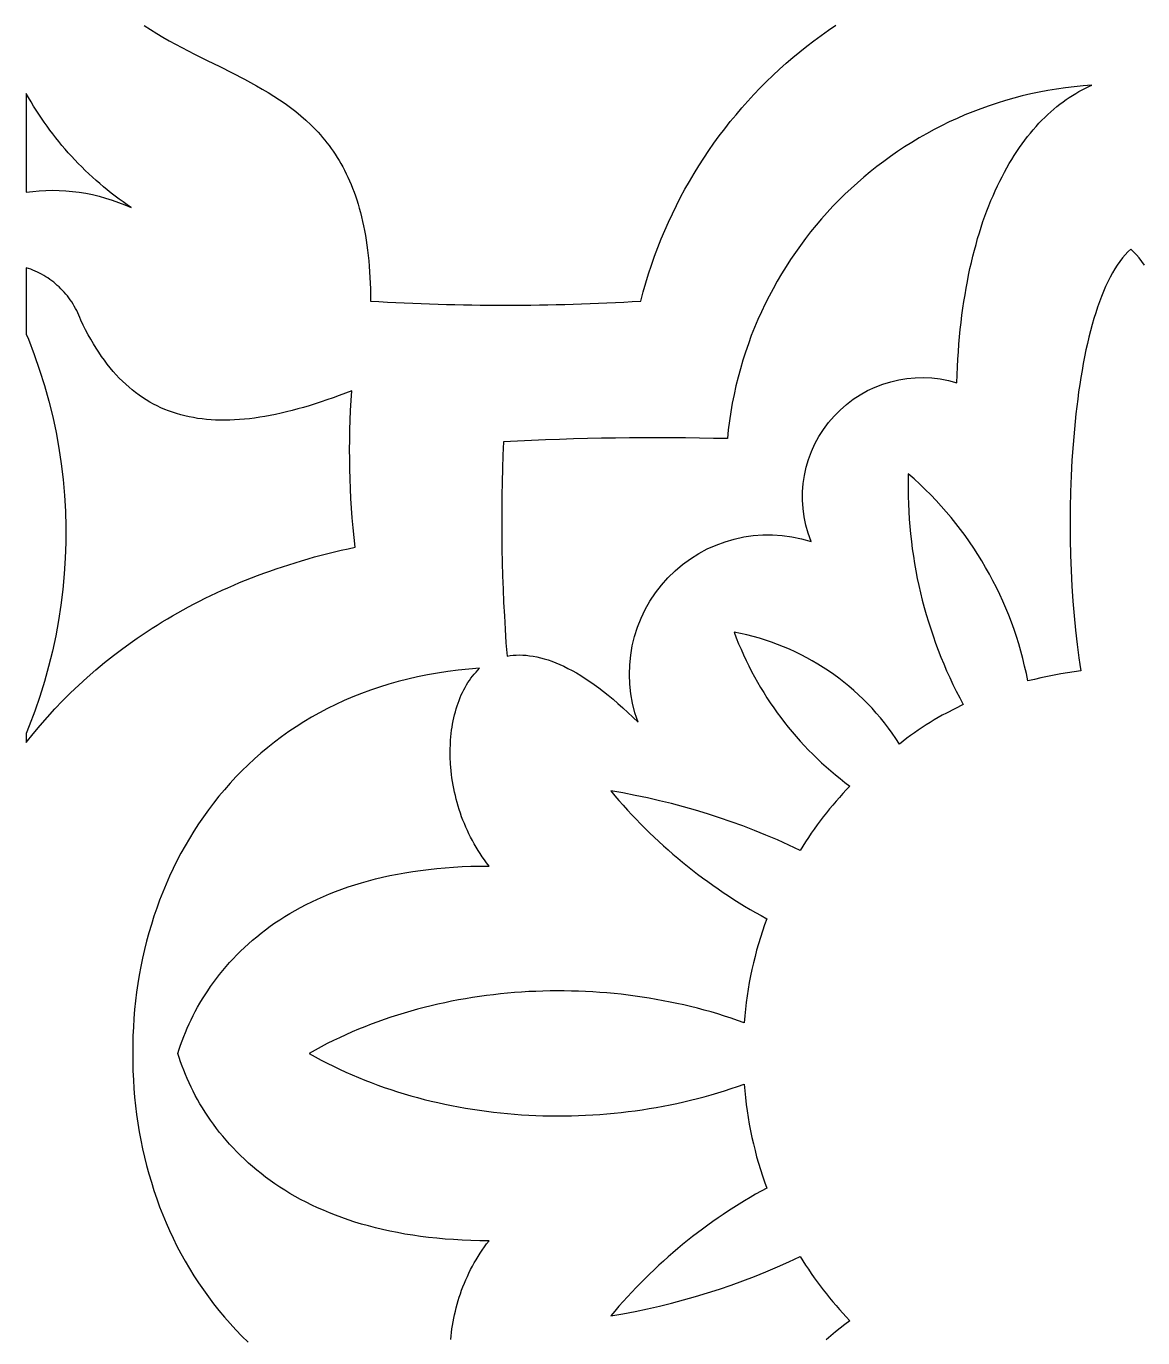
# Model space of a CAD drawing. Extents: x -4950 to -2150, y -1354 to 1346.
# Drawn here: x -4749.8 to -4598.9, y 982.7 to 1160 of the extents above; entities that cross this region are included whole.
import ezdxf

# ---------------------------------------------------------------- set-up
doc = ezdxf.new("R2010")
doc.units = 0
doc.layers.add('LAYER_1', color=18, linetype='CONTINUOUS')

msp = doc.modelspace()

# ---------------------------------------------------------------- linework, layer by layer
at = {"layer": 'LAYER_1'}
for points in [[(-4733.88, 1160.05), (-4733.05, 1159.51), (-4732.21, 1158.99), (-4731.37, 1158.49), (-4730.52, 1158), (-4729.66, 1157.53), (-4728.81, 1157.07), (-4727.1, 1156.19), (-4725.39, 1155.33), (-4723.69, 1154.49), (-4722.01, 1153.65), (-4720.35, 1152.79), (-4719.54, 1152.36), (-4718.73, 1151.91), (-4717.93, 1151.46), (-4717.15, 1150.99), (-4716.37, 1150.51), (-4715.61, 1150.02), (-4714.86, 1149.5), (-4714.13, 1148.97), (-4713.41, 1148.42), (-4712.71, 1147.84), (-4712.03, 1147.25), (-4711.36, 1146.62), (-4710.71, 1145.97), (-4710.4, 1145.63), (-4710.09, 1145.29), (-4709.78, 1144.93), (-4709.49, 1144.57), (-4709.19, 1144.21), (-4708.9, 1143.83), (-4708.62, 1143.44), (-4708.35, 1143.05), (-4708.08, 1142.64), (-4707.81, 1142.23), (-4707.55, 1141.81), (-4707.3, 1141.38), (-4707.06, 1140.94), (-4706.82, 1140.48), (-4706.59, 1140.02), (-4706.36, 1139.55), (-4706.14, 1139.06), (-4705.93, 1138.57), (-4705.73, 1138.06), (-4705.53, 1137.54), (-4705.35, 1137.01), (-4705.17, 1136.47), (-4704.99, 1135.92), (-4704.83, 1135.35), (-4704.67, 1134.77), (-4704.52, 1134.18), (-4704.38, 1133.58), (-4704.24, 1132.96), (-4704.12, 1132.33), (-4704, 1131.69), (-4703.9, 1131.03), (-4703.8, 1130.35), (-4703.71, 1129.67), (-4703.63, 1128.97), (-4703.55, 1128.25), (-4703.49, 1127.52), (-4703.44, 1126.77), (-4703.39, 1126.01), (-4703.36, 1125.23), (-4703.33, 1124.44), (-4703.32, 1123.63), (-4703.31, 1122.81, 0.030769), (-4666.79, 1122.81), (-4666.46, 1124.04), (-4666.11, 1125.26), (-4665.74, 1126.47), (-4665.34, 1127.67), (-4664.92, 1128.86), (-4664.48, 1130.04), (-4664.02, 1131.2), (-4663.54, 1132.35), (-4663.04, 1133.49), (-4662.51, 1134.62), (-4661.97, 1135.73), (-4661.4, 1136.83), (-4660.81, 1137.92), (-4660.21, 1138.99), (-4659.58, 1140.05), (-4658.94, 1141.1), (-4658.27, 1142.13), (-4657.59, 1143.14), (-4656.89, 1144.14), (-4656.17, 1145.13), (-4655.43, 1146.1), (-4654.68, 1147.06), (-4653.91, 1148), (-4653.12, 1148.93), (-4652.31, 1149.84), (-4651.49, 1150.73), (-4650.65, 1151.61), (-4649.8, 1152.47), (-4648.93, 1153.31), (-4648.04, 1154.14), (-4647.14, 1154.94), (-4646.22, 1155.74), (-4645.29, 1156.51), (-4644.35, 1157.27), (-4643.39, 1158), (-4642.41, 1158.72), (-4641.43, 1159.43), (-4640.43, 1160.11)], [(-4598.72, 1127.68), (-4599.07, 1128.17), (-4599.43, 1128.63), (-4599.79, 1129.05), (-4600.17, 1129.44), (-4600.55, 1129.8), (-4600.94, 1129.44), (-4601.31, 1129.05), (-4601.68, 1128.63), (-4602.03, 1128.17), (-4602.38, 1127.68), (-4602.71, 1127.16), (-4603.04, 1126.61), (-4603.36, 1126.03), (-4603.66, 1125.42), (-4603.96, 1124.78), (-4604.25, 1124.12), (-4604.53, 1123.43), (-4604.79, 1122.71), (-4605.05, 1121.97), (-4605.3, 1121.21), (-4605.54, 1120.43), (-4605.78, 1119.62), (-4606, 1118.79), (-4606.21, 1117.95), (-4606.42, 1117.08), (-4606.61, 1116.2), (-4606.8, 1115.29), (-4606.97, 1114.37), (-4607.14, 1113.44), (-4607.3, 1112.49), (-4607.45, 1111.53), (-4607.6, 1110.55), (-4607.73, 1109.56), (-4607.86, 1108.56), (-4607.97, 1107.55), (-4608.08, 1106.53), (-4608.18, 1105.5), (-4608.36, 1103.41), (-4608.5, 1101.3), (-4608.61, 1099.17), (-4608.69, 1097.03), (-4608.74, 1094.88), (-4608.75, 1092.73), (-4608.74, 1090.6), (-4608.69, 1088.47), (-4608.62, 1086.37), (-4608.52, 1084.29), (-4608.38, 1082.25), (-4608.22, 1080.26), (-4608.04, 1078.31), (-4607.82, 1076.41), (-4607.58, 1074.58), (-4607.44, 1073.69), (-4607.31, 1072.82), (-4608.22, 1072.7), (-4609.13, 1072.57), (-4610.03, 1072.43), (-4610.93, 1072.26), (-4611.82, 1072.08), (-4612.71, 1071.89), (-4613.59, 1071.68), (-4614.47, 1071.46), (-4614.67, 1072.47), (-4614.9, 1073.48), (-4615.14, 1074.48), (-4615.41, 1075.48), (-4615.7, 1076.47), (-4616, 1077.45), (-4616.33, 1078.43), (-4616.68, 1079.39), (-4617.05, 1080.35), (-4617.44, 1081.3), (-4617.84, 1082.24), (-4618.27, 1083.17), (-4618.71, 1084.1), (-4619.18, 1085.01), (-4619.66, 1085.91), (-4620.17, 1086.8), (-4620.69, 1087.69), (-4621.23, 1088.56), (-4621.78, 1089.42), (-4622.36, 1090.27), (-4622.95, 1091.1), (-4623.56, 1091.93), (-4624.19, 1092.74), (-4624.84, 1093.54), (-4625.5, 1094.33), (-4626.19, 1095.1), (-4626.88, 1095.86), (-4627.6, 1096.61), (-4628.33, 1097.34), (-4629.08, 1098.05), (-4629.84, 1098.76), (-4630.62, 1099.45), (-4630.64, 1098.43), (-4630.65, 1097.41), (-4630.64, 1096.39), (-4630.61, 1095.38), (-4630.56, 1094.36), (-4630.5, 1093.35), (-4630.42, 1092.34), (-4630.33, 1091.33), (-4630.21, 1090.32), (-4630.09, 1089.32), (-4629.94, 1088.32), (-4629.78, 1087.32), (-4629.6, 1086.33), (-4629.41, 1085.33), (-4629.2, 1084.35), (-4628.97, 1083.36), (-4628.73, 1082.38), (-4628.47, 1081.4), (-4628.2, 1080.43), (-4627.91, 1079.46), (-4627.6, 1078.5), (-4627.28, 1077.54), (-4626.95, 1076.59), (-4626.59, 1075.64), (-4626.22, 1074.7), (-4625.84, 1073.76), (-4625.44, 1072.83), (-4625.02, 1071.91), (-4624.59, 1070.99), (-4624.14, 1070.07), (-4623.68, 1069.17), (-4623.2, 1068.27), (-4624.35, 1067.71), (-4625.48, 1067.13), (-4626.04, 1066.82), (-4626.59, 1066.51), (-4627.14, 1066.19), (-4627.68, 1065.86), (-4628.22, 1065.53), (-4628.75, 1065.18), (-4629.28, 1064.83), (-4629.8, 1064.47), (-4630.31, 1064.1), (-4630.82, 1063.72), (-4631.32, 1063.33), (-4631.81, 1062.93, 0.209037), (-4654.16, 1078.04), (-4653.87, 1077.27), (-4653.56, 1076.5), (-4653.23, 1075.74), (-4652.89, 1074.98), (-4652.54, 1074.23), (-4652.18, 1073.49), (-4651.8, 1072.76), (-4651.41, 1072.03), (-4651.01, 1071.31), (-4650.6, 1070.6), (-4650.17, 1069.9), (-4649.73, 1069.2), (-4649.28, 1068.51), (-4648.81, 1067.84), (-4648.34, 1067.17), (-4647.85, 1066.51), (-4647.35, 1065.85), (-4646.84, 1065.21), (-4646.32, 1064.58), (-4645.78, 1063.95), (-4645.24, 1063.34), (-4644.68, 1062.73), (-4644.11, 1062.13), (-4643.53, 1061.55), (-4642.94, 1060.97), (-4642.35, 1060.41), (-4641.73, 1059.85), (-4641.11, 1059.31), (-4640.48, 1058.78), (-4639.84, 1058.26), (-4639.19, 1057.74), (-4638.53, 1057.24), (-4639, 1056.75), (-4639.47, 1056.24), (-4639.92, 1055.73), (-4640.38, 1055.22), (-4640.82, 1054.69), (-4641.26, 1054.17), (-4641.69, 1053.63), (-4642.11, 1053.09), (-4642.53, 1052.55), (-4642.94, 1052), (-4643.34, 1051.44), (-4643.74, 1050.88), (-4644.13, 1050.31), (-4644.51, 1049.73), (-4644.88, 1049.15), (-4645.25, 1048.57), (-4646.77, 1049.28), (-4648.31, 1049.97), (-4649.86, 1050.63), (-4651.42, 1051.26), (-4652.99, 1051.86), (-4654.57, 1052.43), (-4656.16, 1052.98), (-4657.76, 1053.5), (-4659.37, 1053.99), (-4660.99, 1054.45), (-4662.61, 1054.88), (-4664.25, 1055.28), (-4665.89, 1055.66), (-4667.54, 1056), (-4669.19, 1056.32), (-4670.85, 1056.61), (-4670.3, 1055.95), (-4669.74, 1055.3), (-4669.17, 1054.66), (-4668.59, 1054.02), (-4668.01, 1053.39), (-4667.42, 1052.77), (-4666.82, 1052.15), (-4666.21, 1051.54), (-4665.6, 1050.94), (-4664.98, 1050.35), (-4664.36, 1049.77), (-4663.73, 1049.19), (-4663.09, 1048.62), (-4662.44, 1048.06), (-4661.79, 1047.5), (-4661.13, 1046.96), (-4660.46, 1046.42), (-4659.79, 1045.89), (-4659.11, 1045.37), (-4658.43, 1044.85), (-4657.74, 1044.35), (-4657.04, 1043.85), (-4656.34, 1043.36), (-4655.63, 1042.88), (-4654.92, 1042.4), (-4654.2, 1041.94), (-4653.47, 1041.48), (-4652.74, 1041.03), (-4652, 1040.59), (-4651.26, 1040.16), (-4650.51, 1039.74), (-4649.76, 1039.33), (-4650.06, 1038.49), (-4650.34, 1037.65), (-4650.61, 1036.81), (-4650.87, 1035.95), (-4651.12, 1035.09), (-4651.34, 1034.23), (-4651.56, 1033.35), (-4651.76, 1032.48), (-4651.94, 1031.59), (-4652.11, 1030.7), (-4652.27, 1029.81), (-4652.41, 1028.91), (-4652.53, 1028.01), (-4652.64, 1027.1), (-4652.73, 1026.18), (-4652.8, 1025.27), (-4653.69, 1025.58), (-4654.58, 1025.88), (-4655.48, 1026.17), (-4656.38, 1026.45), (-4657.29, 1026.72), (-4658.2, 1026.97), (-4659.12, 1027.22), (-4660.04, 1027.45), (-4660.97, 1027.67), (-4661.9, 1027.87), (-4662.83, 1028.07), (-4663.77, 1028.25), (-4664.71, 1028.43), (-4665.65, 1028.58), (-4666.6, 1028.73), (-4667.54, 1028.87), (-4668.5, 1028.99), (-4669.45, 1029.11), (-4670.4, 1029.21), (-4671.36, 1029.29), (-4672.32, 1029.37), (-4673.28, 1029.43), (-4674.23, 1029.49), (-4675.2, 1029.53), (-4676.16, 1029.55), (-4677.12, 1029.57), (-4678.08, 1029.57), (-4679.04, 1029.57), (-4680, 1029.55), (-4680.96, 1029.51), (-4681.92, 1029.47), (-4682.88, 1029.41), (-4683.83, 1029.34), (-4684.79, 1029.26), (-4685.74, 1029.17), (-4686.69, 1029.06), (-4687.64, 1028.95), (-4688.59, 1028.82), (-4689.53, 1028.67), (-4690.47, 1028.52), (-4691.41, 1028.35), (-4692.35, 1028.18), (-4693.28, 1027.98), (-4694.2, 1027.78), (-4695.13, 1027.57), (-4696.05, 1027.34), (-4696.96, 1027.1), (-4697.87, 1026.85), (-4698.77, 1026.58), (-4699.67, 1026.3), (-4700.57, 1026.01), (-4701.46, 1025.71), (-4702.34, 1025.4), (-4703.22, 1025.07), (-4704.09, 1024.73), (-4704.95, 1024.38), (-4705.81, 1024.02), (-4706.66, 1023.64), (-4707.5, 1023.25), (-4708.33, 1022.85), (-4709.16, 1022.44), (-4709.98, 1022.01), (-4710.79, 1021.57), (-4711.59, 1021.12), (-4710.79, 1020.67), (-4709.98, 1020.23), (-4709.16, 1019.81), (-4708.33, 1019.39), (-4707.5, 1018.99), (-4706.66, 1018.6), (-4705.81, 1018.23), (-4704.95, 1017.86), (-4704.09, 1017.51), (-4703.22, 1017.17), (-4702.34, 1016.85), (-4701.46, 1016.53), (-4700.57, 1016.23), (-4699.67, 1015.94), (-4698.77, 1015.67), (-4697.87, 1015.4), (-4696.96, 1015.15), (-4696.05, 1014.91), (-4695.13, 1014.68), (-4694.2, 1014.47), (-4693.28, 1014.26), (-4692.35, 1014.07), (-4691.41, 1013.89), (-4690.47, 1013.73), (-4689.53, 1013.57), (-4688.59, 1013.43), (-4687.64, 1013.3), (-4686.69, 1013.18), (-4685.74, 1013.08), (-4684.79, 1012.98), (-4683.83, 1012.9), (-4682.88, 1012.83), (-4681.92, 1012.78), (-4680.96, 1012.73), (-4680, 1012.7), (-4679.04, 1012.68), (-4678.08, 1012.67), (-4677.12, 1012.68), (-4676.16, 1012.69), (-4675.2, 1012.72), (-4674.23, 1012.76), (-4673.28, 1012.81), (-4672.32, 1012.88), (-4671.36, 1012.95), (-4670.4, 1013.04), (-4669.45, 1013.14), (-4668.5, 1013.25), (-4667.54, 1013.38), (-4666.6, 1013.51), (-4665.65, 1013.66), (-4664.71, 1013.82), (-4663.77, 1013.99), (-4662.83, 1014.18), (-4661.9, 1014.37), (-4660.97, 1014.58), (-4660.04, 1014.8), (-4659.12, 1015.03), (-4658.2, 1015.27), (-4657.29, 1015.53), (-4656.38, 1015.8), (-4655.48, 1016.07), (-4654.58, 1016.36), (-4653.69, 1016.67), (-4652.8, 1016.98), (-4652.73, 1016.06), (-4652.64, 1015.15), (-4652.53, 1014.24), (-4652.41, 1013.34), (-4652.27, 1012.44), (-4652.11, 1011.54), (-4651.94, 1010.65), (-4651.76, 1009.77), (-4651.56, 1008.89), (-4651.34, 1008.02), (-4651.12, 1007.15), (-4650.87, 1006.29), (-4650.61, 1005.44), (-4650.34, 1004.59), (-4650.06, 1003.75), (-4649.76, 1002.92), (-4650.51, 1002.5), (-4651.26, 1002.08), (-4652, 1001.65), (-4652.74, 1001.21), (-4653.47, 1000.76), (-4654.2, 1000.31), (-4654.92, 999.84), (-4655.63, 999.37), (-4656.34, 998.89), (-4657.04, 998.4), (-4657.74, 997.9), (-4658.43, 997.39), (-4659.11, 996.88), (-4659.79, 996.36), (-4660.46, 995.83), (-4661.13, 995.29), (-4661.79, 994.74), (-4662.44, 994.19), (-4663.09, 993.63), (-4663.73, 993.06), (-4664.36, 992.48), (-4664.98, 991.89), (-4665.6, 991.3), (-4666.21, 990.7), (-4666.82, 990.09), (-4667.42, 989.48), (-4668.01, 988.86), (-4668.59, 988.23), (-4669.17, 987.59), (-4669.74, 986.95), (-4670.3, 986.3), (-4670.85, 985.64), (-4669.19, 985.93), (-4667.54, 986.24), (-4665.89, 986.59), (-4664.25, 986.96), (-4662.61, 987.37), (-4660.99, 987.8), (-4659.37, 988.26), (-4657.76, 988.75), (-4656.16, 989.27), (-4654.57, 989.81), (-4652.99, 990.39), (-4651.42, 990.99), (-4649.86, 991.62), (-4648.31, 992.28), (-4646.77, 992.96), (-4645.25, 993.68), (-4644.88, 993.09), (-4644.51, 992.51), (-4644.13, 991.94), (-4643.74, 991.37), (-4643.34, 990.81), (-4642.94, 990.25), (-4642.53, 989.7), (-4642.11, 989.15), (-4641.69, 988.61), (-4641.26, 988.08), (-4640.82, 987.55), (-4640.38, 987.03), (-4639.92, 986.51), (-4639.47, 986), (-4639, 985.5), (-4638.53, 985), (-4639.19, 984.5), (-4639.84, 983.99), (-4640.48, 983.47), (-4641.11, 982.94), (-4641.73, 982.39)]]:
    msp.add_lwpolyline(points, format="xyb", dxfattribs=at)
msp.add_lwpolyline([(-4735.64, 1135.44), (-4736.2, 1135.82), (-4736.75, 1136.21), (-4737.29, 1136.6), (-4737.82, 1137), (-4738.35, 1137.41), (-4738.88, 1137.83), (-4739.39, 1138.25), (-4739.9, 1138.68), (-4740.4, 1139.12), (-4740.89, 1139.57), (-4741.38, 1140.02), (-4741.86, 1140.47), (-4742.33, 1140.94), (-4742.8, 1141.41), (-4743.25, 1141.89), (-4743.7, 1142.37), (-4744.15, 1142.86), (-4744.58, 1143.35), (-4745.01, 1143.85), (-4745.43, 1144.36), (-4745.84, 1144.87), (-4746.24, 1145.39), (-4746.64, 1145.92), (-4747.03, 1146.45), (-4747.41, 1146.98), (-4747.78, 1147.52), (-4748.14, 1148.06), (-4748.5, 1148.62), (-4748.85, 1149.17), (-4749.19, 1149.73), (-4749.52, 1150.3), (-4749.84, 1150.86), (-4749.84, 1137.52), (-4748.96, 1137.63), (-4748.07, 1137.71), (-4747.17, 1137.76), (-4746.28, 1137.78), (-4745.38, 1137.76), (-4744.48, 1137.71), (-4743.58, 1137.63), (-4742.68, 1137.51), (-4741.79, 1137.37), (-4740.89, 1137.19), (-4740, 1136.98), (-4739.12, 1136.73), (-4738.24, 1136.46), (-4737.36, 1136.15), (-4736.5, 1135.81)], close=True, dxfattribs=at)
for points in [[(-4605.8, 1151.98), (-4607, 1151.89), (-4608.2, 1151.78), (-4609.39, 1151.63), (-4610.58, 1151.46), (-4611.75, 1151.27), (-4612.92, 1151.05), (-4614.07, 1150.8), (-4615.22, 1150.53), (-4616.36, 1150.24), (-4617.49, 1149.92), (-4618.61, 1149.57), (-4619.71, 1149.2), (-4620.81, 1148.81), (-4621.9, 1148.4), (-4622.97, 1147.96), (-4624.04, 1147.49), (-4625.09, 1147.01), (-4626.13, 1146.5), (-4627.15, 1145.98), (-4628.17, 1145.43), (-4629.16, 1144.85), (-4630.15, 1144.26), (-4631.12, 1143.65), (-4632.08, 1143.02), (-4633.02, 1142.36), (-4633.95, 1141.69), (-4634.87, 1140.99), (-4635.76, 1140.28), (-4636.65, 1139.55), (-4637.51, 1138.8), (-4638.36, 1138.03), (-4639.19, 1137.24), (-4640.01, 1136.44), (-4640.81, 1135.62), (-4641.59, 1134.78), (-4642.35, 1133.92), (-4643.09, 1133.05), (-4643.82, 1132.16), (-4644.53, 1131.25), (-4645.21, 1130.33), (-4645.88, 1129.39), (-4646.53, 1128.44), (-4647.15, 1127.47), (-4647.76, 1126.49), (-4648.35, 1125.49), (-4648.91, 1124.48), (-4649.45, 1123.46), (-4649.98, 1122.42), (-4650.47, 1121.37), (-4650.95, 1120.3), (-4651.4, 1119.23), (-4651.84, 1118.14), (-4652.24, 1117.04), (-4652.63, 1115.92), (-4652.99, 1114.8), (-4653.32, 1113.66), (-4653.63, 1112.52), (-4653.92, 1111.36), (-4654.18, 1110.19), (-4654.41, 1109.01), (-4654.62, 1107.83), (-4654.8, 1106.63), (-4654.96, 1105.42), (-4655.08, 1104.21, 0.020022), (-4685.33, 1103.77), (-4685.41, 1101.97), (-4685.47, 1100.16), (-4685.52, 1098.35), (-4685.55, 1096.53), (-4685.57, 1094.72), (-4685.58, 1092.91), (-4685.57, 1091.1), (-4685.55, 1089.29), (-4685.51, 1087.48), (-4685.46, 1085.67), (-4685.4, 1083.87), (-4685.32, 1082.06), (-4685.22, 1080.25), (-4685.12, 1078.44), (-4685, 1076.63), (-4684.86, 1074.83), (-4684.45, 1074.89), (-4684.04, 1074.94), (-4683.61, 1074.97), (-4683.17, 1074.98), (-4682.72, 1074.97), (-4682.27, 1074.93), (-4681.8, 1074.88), (-4681.32, 1074.81), (-4680.84, 1074.72), (-4680.34, 1074.6), (-4679.84, 1074.46), (-4679.32, 1074.31), (-4678.8, 1074.12), (-4678.27, 1073.92), (-4677.73, 1073.69), (-4677.18, 1073.44), (-4676.62, 1073.16), (-4676.05, 1072.86), (-4675.47, 1072.54), (-4674.88, 1072.18), (-4674.29, 1071.81), (-4673.68, 1071.41), (-4673.07, 1070.98), (-4672.44, 1070.52), (-4671.81, 1070.04), (-4671.17, 1069.53), (-4670.52, 1068.99), (-4669.86, 1068.43), (-4669.2, 1067.83), (-4668.52, 1067.21), (-4667.84, 1066.56), (-4667.15, 1065.88, -0.625155), (-4643.77, 1090.33, -0.629642), (-4624.05, 1111.77), (-4624.02, 1112.84), (-4623.98, 1113.9), (-4623.92, 1114.94), (-4623.85, 1115.96), (-4623.78, 1116.98), (-4623.69, 1117.98), (-4623.6, 1118.96), (-4623.49, 1119.93), (-4623.37, 1120.89), (-4623.25, 1121.83), (-4623.11, 1122.76), (-4622.96, 1123.67), (-4622.81, 1124.57), (-4622.64, 1125.46), (-4622.47, 1126.33), (-4622.29, 1127.19), (-4622.1, 1128.03), (-4621.9, 1128.86), (-4621.69, 1129.67), (-4621.47, 1130.47), (-4621.25, 1131.26), (-4621.01, 1132.03), (-4620.77, 1132.79), (-4620.53, 1133.54), (-4620.27, 1134.27), (-4620, 1134.99), (-4619.73, 1135.69), (-4619.45, 1136.38), (-4619.17, 1137.05), (-4618.88, 1137.71), (-4618.58, 1138.36), (-4618.27, 1139), (-4617.96, 1139.61), (-4617.64, 1140.22), (-4617.31, 1140.81), (-4616.98, 1141.39), (-4616.65, 1141.95), (-4616.3, 1142.5), (-4615.95, 1143.04), (-4615.6, 1143.56), (-4615.24, 1144.07), (-4614.87, 1144.57), (-4614.5, 1145.05), (-4614.13, 1145.51), (-4613.75, 1145.97), (-4613.36, 1146.41), (-4612.98, 1146.83), (-4612.58, 1147.24), (-4612.18, 1147.64), (-4611.78, 1148.03), (-4611.38, 1148.4), (-4610.97, 1148.76), (-4610.55, 1149.1), (-4610.13, 1149.43), (-4609.71, 1149.75), (-4609.29, 1150.05), (-4608.86, 1150.34), (-4608.43, 1150.61), (-4608, 1150.88), (-4607.56, 1151.12), (-4607.13, 1151.36), (-4606.69, 1151.58), (-4606.24, 1151.79)], [(-4749.84, 1118.33), (-4749.55, 1117.64), (-4748.76, 1115.57), (-4748.03, 1113.48), (-4747.37, 1111.39), (-4746.78, 1109.28), (-4746.26, 1107.17), (-4745.81, 1105.05), (-4745.42, 1102.93), (-4745.1, 1100.8), (-4744.85, 1098.67), (-4744.66, 1096.54), (-4744.54, 1094.41), (-4744.49, 1092.28), (-4744.49, 1090.16), (-4744.56, 1088.04), (-4744.7, 1085.92), (-4744.9, 1083.81), (-4745.16, 1081.71), (-4745.48, 1079.63), (-4745.86, 1077.55), (-4746.31, 1075.48), (-4746.81, 1073.43), (-4747.38, 1071.39), (-4748, 1069.37), (-4748.69, 1067.37), (-4749.43, 1065.39), (-4749.84, 1064.38), (-4749.84, 1063.14), (-4748.92, 1064.3), (-4747.97, 1065.44), (-4746.98, 1066.57), (-4745.97, 1067.68), (-4744.93, 1068.77), (-4743.85, 1069.84), (-4742.75, 1070.9), (-4741.62, 1071.93), (-4740.45, 1072.95), (-4739.26, 1073.94), (-4738.03, 1074.91), (-4736.78, 1075.86), (-4735.49, 1076.79), (-4734.84, 1077.25), (-4734.18, 1077.7), (-4733.51, 1078.14), (-4732.83, 1078.58), (-4732.15, 1079.02), (-4731.46, 1079.44), (-4730.76, 1079.86), (-4730.05, 1080.28), (-4729.34, 1080.69), (-4728.62, 1081.09), (-4727.89, 1081.48), (-4727.16, 1081.87), (-4726.41, 1082.26), (-4725.66, 1082.63), (-4724.9, 1083), (-4724.14, 1083.37), (-4723.36, 1083.72), (-4722.58, 1084.07), (-4721.79, 1084.42), (-4721, 1084.75), (-4720.2, 1085.08), (-4719.38, 1085.4), (-4718.57, 1085.72), (-4717.74, 1086.02), (-4716.91, 1086.32), (-4716.07, 1086.62), (-4715.22, 1086.9), (-4714.36, 1087.18), (-4713.5, 1087.45), (-4712.63, 1087.71), (-4711.75, 1087.97), (-4710.87, 1088.22), (-4709.98, 1088.46), (-4709.08, 1088.69), (-4708.17, 1088.91), (-4707.26, 1089.13), (-4706.33, 1089.34), (-4705.4, 1089.54, -0.045249), (-4705.85, 1110.67), (-4706.7, 1110.34), (-4707.54, 1110.03), (-4708.37, 1109.73), (-4709.19, 1109.44), (-4710, 1109.17), (-4710.8, 1108.91), (-4711.59, 1108.67), (-4712.37, 1108.43), (-4713.14, 1108.22), (-4713.9, 1108.02), (-4714.66, 1107.83), (-4715.4, 1107.65), (-4716.13, 1107.49), (-4716.86, 1107.35), (-4717.58, 1107.22), (-4718.28, 1107.1), (-4718.98, 1107), (-4719.67, 1106.91), (-4720.35, 1106.84), (-4721.02, 1106.78), (-4721.68, 1106.74), (-4722.34, 1106.71), (-4722.98, 1106.7), (-4723.62, 1106.7), (-4724.25, 1106.72), (-4724.86, 1106.76), (-4725.47, 1106.8), (-4726.08, 1106.87), (-4726.67, 1106.95), (-4727.25, 1107.05), (-4727.83, 1107.16), (-4728.4, 1107.29), (-4728.96, 1107.43), (-4729.51, 1107.59), (-4730.05, 1107.77), (-4730.59, 1107.96), (-4731.12, 1108.17), (-4731.64, 1108.39), (-4732.15, 1108.63), (-4732.65, 1108.89), (-4733.14, 1109.16), (-4733.63, 1109.46), (-4734.11, 1109.76), (-4734.58, 1110.09), (-4735.05, 1110.43), (-4735.51, 1110.79), (-4735.95, 1111.16), (-4736.4, 1111.56), (-4736.83, 1111.97), (-4737.26, 1112.4), (-4737.68, 1112.84), (-4738.09, 1113.3), (-4738.49, 1113.78), (-4738.89, 1114.28), (-4739.28, 1114.8), (-4739.66, 1115.33), (-4740.04, 1115.88), (-4740.41, 1116.45), (-4740.77, 1117.04), (-4741.12, 1117.64), (-4741.47, 1118.26), (-4741.81, 1118.91), (-4742.14, 1119.57), (-4742.47, 1120.24), (-4742.59, 1120.57), (-4742.73, 1120.89), (-4742.87, 1121.21), (-4743.02, 1121.52), (-4743.17, 1121.82), (-4743.34, 1122.11), (-4743.51, 1122.4), (-4743.69, 1122.69), (-4743.88, 1122.96), (-4744.08, 1123.23), (-4744.28, 1123.5), (-4744.49, 1123.75), (-4744.71, 1124), (-4744.93, 1124.25), (-4745.16, 1124.48), (-4745.39, 1124.71), (-4745.64, 1124.93), (-4745.88, 1125.14), (-4746.13, 1125.35), (-4746.39, 1125.55), (-4746.66, 1125.74), (-4746.92, 1125.93), (-4747.2, 1126.1), (-4747.47, 1126.27), (-4747.76, 1126.43), (-4748.04, 1126.58), (-4748.33, 1126.73), (-4748.63, 1126.86), (-4748.93, 1126.99), (-4749.23, 1127.11), (-4749.53, 1127.22), (-4749.84, 1127.32)]]:
    msp.add_lwpolyline(points, format="xyb", close=True, dxfattribs=at)
msp.add_lwpolyline([(-4692.46, 982.47), (-4692.41, 982.94), (-4692.36, 983.42), (-4692.3, 983.89), (-4692.22, 984.37), (-4692.14, 984.84), (-4692.05, 985.32), (-4691.95, 985.8), (-4691.84, 986.28), (-4691.72, 986.75), (-4691.6, 987.23), (-4691.46, 987.71), (-4691.31, 988.18), (-4691.15, 988.65), (-4690.99, 989.12), (-4690.81, 989.59), (-4690.62, 990.06), (-4690.43, 990.52), (-4690.22, 990.98), (-4690.01, 991.44), (-4689.78, 991.9), (-4689.54, 992.35), (-4689.3, 992.8), (-4689.04, 993.24), (-4688.77, 993.68), (-4688.5, 994.11), (-4688.21, 994.54), (-4687.91, 994.96), (-4687.61, 995.38), (-4687.29, 995.79), (-4688.52, 995.8), (-4689.73, 995.83), (-4690.92, 995.88), (-4692.09, 995.95), (-4693.23, 996.03), (-4694.36, 996.13), (-4695.46, 996.25), (-4696.55, 996.39), (-4697.61, 996.54), (-4698.66, 996.71), (-4699.68, 996.9), (-4700.69, 997.1), (-4701.67, 997.32), (-4702.64, 997.55), (-4703.59, 997.8), (-4704.51, 998.06), (-4705.42, 998.33), (-4706.31, 998.62), (-4707.18, 998.93), (-4708.03, 999.24), (-4708.87, 999.57), (-4709.68, 999.92), (-4710.48, 1000.27), (-4711.26, 1000.63), (-4712.02, 1001.01), (-4712.76, 1001.4), (-4713.49, 1001.8), (-4714.2, 1002.21), (-4714.89, 1002.63), (-4715.56, 1003.06), (-4716.22, 1003.5), (-4716.86, 1003.95), (-4717.48, 1004.4), (-4718.09, 1004.87), (-4718.68, 1005.34), (-4719.25, 1005.82), (-4719.81, 1006.31), (-4720.35, 1006.81), (-4720.88, 1007.31), (-4721.39, 1007.82), (-4721.89, 1008.34), (-4722.37, 1008.86), (-4722.83, 1009.38), (-4723.28, 1009.92), (-4723.72, 1010.45), (-4724.14, 1010.99), (-4724.54, 1011.54), (-4724.93, 1012.09), (-4725.31, 1012.64), (-4725.67, 1013.2), (-4726.02, 1013.76), (-4726.36, 1014.32), (-4726.68, 1014.88), (-4726.99, 1015.45), (-4727.28, 1016.01), (-4727.56, 1016.58), (-4727.83, 1017.15), (-4728.08, 1017.72), (-4728.33, 1018.29), (-4728.56, 1018.86), (-4728.77, 1019.42), (-4728.98, 1019.99), (-4729.17, 1020.56), (-4729.35, 1021.12), (-4729.17, 1021.69), (-4728.98, 1022.25), (-4728.77, 1022.82), (-4728.56, 1023.39), (-4728.33, 1023.96), (-4728.08, 1024.53), (-4727.83, 1025.1), (-4727.56, 1025.67), (-4727.28, 1026.23), (-4726.99, 1026.8), (-4726.68, 1027.37), (-4726.36, 1027.93), (-4726.02, 1028.49), (-4725.67, 1029.05), (-4725.31, 1029.6), (-4724.93, 1030.16), (-4724.54, 1030.71), (-4724.14, 1031.25), (-4723.72, 1031.79), (-4723.28, 1032.33), (-4722.83, 1032.86), (-4722.37, 1033.39), (-4721.89, 1033.91), (-4721.39, 1034.43), (-4720.88, 1034.94), (-4720.35, 1035.44), (-4719.81, 1035.93), (-4719.25, 1036.42), (-4718.68, 1036.9), (-4718.09, 1037.38), (-4717.48, 1037.84), (-4716.86, 1038.3), (-4716.22, 1038.75), (-4715.56, 1039.19), (-4714.89, 1039.62), (-4714.2, 1040.04), (-4713.49, 1040.45), (-4712.76, 1040.85), (-4712.02, 1041.23), (-4711.26, 1041.61), (-4710.48, 1041.98), (-4709.68, 1042.33), (-4708.87, 1042.67), (-4708.03, 1043), (-4707.18, 1043.32), (-4706.31, 1043.62), (-4705.42, 1043.91), (-4704.51, 1044.19), (-4703.59, 1044.45), (-4702.64, 1044.7), (-4701.67, 1044.93), (-4700.69, 1045.15), (-4699.68, 1045.35), (-4698.66, 1045.53), (-4697.61, 1045.7), (-4696.55, 1045.86), (-4695.46, 1045.99), (-4694.36, 1046.11), (-4693.23, 1046.22), (-4692.09, 1046.3), (-4690.92, 1046.37), (-4689.73, 1046.41), (-4688.52, 1046.44), (-4687.29, 1046.45), (-4687.61, 1046.86), (-4687.91, 1047.28), (-4688.21, 1047.71), (-4688.5, 1048.13), (-4688.77, 1048.57), (-4689.04, 1049.01), (-4689.3, 1049.45), (-4689.54, 1049.9), (-4689.78, 1050.35), (-4690.01, 1050.8), (-4690.22, 1051.26), (-4690.43, 1051.72), (-4690.62, 1052.19), (-4690.81, 1052.65), (-4690.99, 1053.12), (-4691.15, 1053.59), (-4691.31, 1054.07), (-4691.46, 1054.54), (-4691.6, 1055.02), (-4691.72, 1055.49), (-4691.84, 1055.97), (-4691.95, 1056.45), (-4692.05, 1056.92), (-4692.14, 1057.4), (-4692.22, 1057.88), (-4692.3, 1058.35), (-4692.36, 1058.83), (-4692.41, 1059.3), (-4692.49, 1060.25), (-4692.53, 1061.18), (-4692.54, 1062.1), (-4692.51, 1063.01), (-4692.48, 1063.46), (-4692.45, 1063.91), (-4692.4, 1064.35), (-4692.35, 1064.79), (-4692.28, 1065.22), (-4692.21, 1065.64), (-4692.13, 1066.07), (-4692.04, 1066.48), (-4691.95, 1066.89), (-4691.84, 1067.29), (-4691.73, 1067.69), (-4691.61, 1068.08), (-4691.48, 1068.46), (-4691.34, 1068.84), (-4691.19, 1069.21), (-4691.04, 1069.57), (-4690.87, 1069.92), (-4690.7, 1070.26), (-4690.52, 1070.6), (-4690.34, 1070.92), (-4690.14, 1071.24), (-4689.94, 1071.54), (-4689.73, 1071.84), (-4689.51, 1072.13), (-4689.28, 1072.4), (-4689.05, 1072.67), (-4688.81, 1072.92), (-4688.56, 1073.17), (-4690.02, 1073.06), (-4691.45, 1072.91), (-4692.86, 1072.73), (-4694.25, 1072.52), (-4695.62, 1072.28), (-4696.96, 1072.01), (-4698.28, 1071.71), (-4699.58, 1071.38), (-4700.85, 1071.02), (-4702.1, 1070.63), (-4703.33, 1070.21), (-4704.54, 1069.77), (-4705.72, 1069.3), (-4706.88, 1068.8), (-4708.01, 1068.28), (-4709.13, 1067.73), (-4710.22, 1067.15), (-4711.28, 1066.55), (-4712.33, 1065.93), (-4713.35, 1065.28), (-4714.34, 1064.61), (-4715.32, 1063.92), (-4716.27, 1063.21), (-4717.2, 1062.47), (-4718.11, 1061.71), (-4718.99, 1060.94), (-4719.85, 1060.14), (-4720.69, 1059.32), (-4721.5, 1058.49), (-4722.29, 1057.63), (-4723.06, 1056.76), (-4723.8, 1055.87), (-4724.52, 1054.96), (-4725.22, 1054.04), (-4725.9, 1053.1), (-4726.55, 1052.14), (-4727.18, 1051.17), (-4727.79, 1050.19), (-4728.37, 1049.19), (-4728.93, 1048.18), (-4729.47, 1047.15), (-4729.98, 1046.11), (-4730.47, 1045.06), (-4730.94, 1044), (-4731.38, 1042.93), (-4731.81, 1041.85), (-4732.2, 1040.75), (-4732.58, 1039.65), (-4732.93, 1038.54), (-4733.26, 1037.42), (-4733.57, 1036.29), (-4733.85, 1035.16), (-4734.11, 1034.01), (-4734.35, 1032.86), (-4734.56, 1031.71), (-4734.76, 1030.55), (-4734.92, 1029.38), (-4735.07, 1028.21), (-4735.19, 1027.04), (-4735.29, 1025.86), (-4735.36, 1024.68), (-4735.42, 1023.5), (-4735.45, 1022.31), (-4735.45, 1021.12), (-4735.45, 1019.94), (-4735.42, 1018.75), (-4735.36, 1017.57), (-4735.29, 1016.39), (-4735.19, 1015.21), (-4735.07, 1014.03), (-4734.92, 1012.86), (-4734.76, 1011.7), (-4734.56, 1010.54), (-4734.35, 1009.38), (-4734.11, 1008.23), (-4733.85, 1007.09), (-4733.57, 1005.96), (-4733.26, 1004.83), (-4732.93, 1003.71), (-4732.58, 1002.6), (-4732.2, 1001.49), (-4731.81, 1000.4), (-4731.38, 999.32), (-4730.94, 998.24), (-4730.47, 997.18), (-4729.98, 996.13), (-4729.47, 995.09), (-4728.93, 994.07), (-4728.37, 993.06), (-4727.79, 992.06), (-4727.18, 991.07), (-4726.55, 990.1), (-4725.9, 989.15), (-4725.22, 988.21), (-4724.52, 987.28), (-4723.8, 986.38), (-4723.06, 985.49), (-4722.29, 984.61), (-4721.5, 983.76), (-4720.69, 982.92), (-4719.85, 982.11)], dxfattribs=at)

doc.saveas('drawing.dxf')
